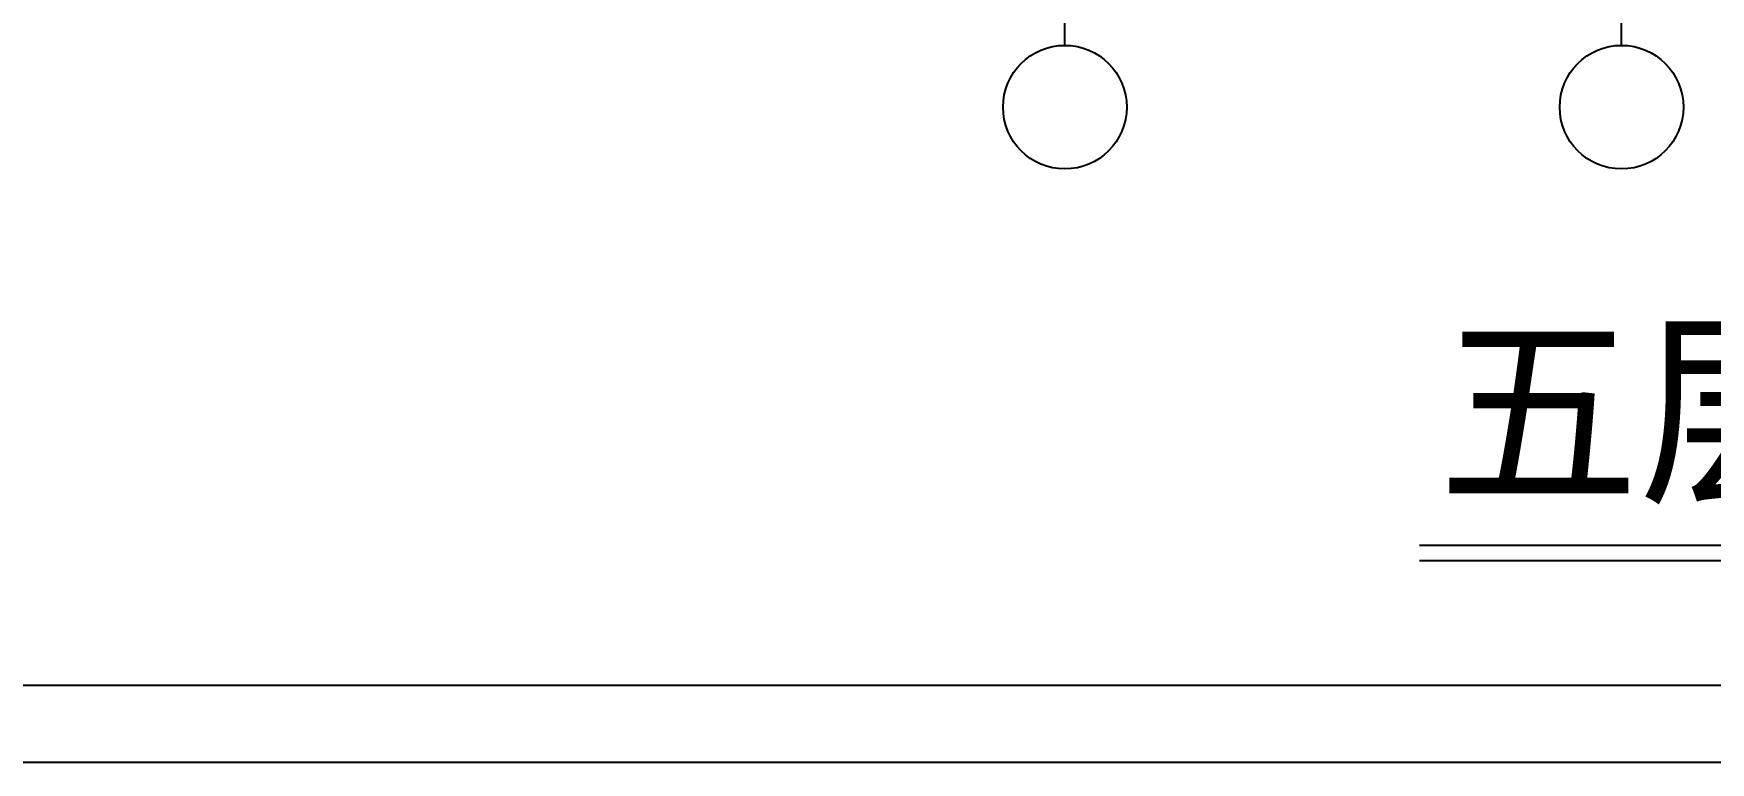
# Model space of a CAD drawing. Header units: metres. Extents: x 338339 to 1133840, y -479113 to 96125.
# Drawn here: x 388016 to 398861, y -218002 to -213285 of the extents above; entities that cross this region are included whole.
import ezdxf

# ---------------------------------------------------------------- set-up
doc = ezdxf.new("R2010")
doc.units = ezdxf.units.M
for name, color, linetype in [('AXIS', 3, 'Continuous'), ('PUB_TEXT', 7, 'Continuous'), ('PUB_TITLE', 4, 'Continuous')]:
    doc.layers.add(name, color=color, linetype=linetype)

# ---------------------------------------------------------------- blocks, each defined once
blk = doc.blocks.new('_AXISO')
blk.add_circle((0, 0), 0.5)

msp = doc.modelspace()

# ---------------------------------------------------------------- linework, layer by layer
msp.add_line((396979.41, -216695.77), (403522.57, -216695.77))
msp.add_lwpolyline([(396979.41, -216595.77), (403512.07, -216595.77)])
at = {"layer": 'AXIS'}
for p, q in [((394686.2, -213361.05), (394686.2, -209361.05)), ((398286.2, -213361.05), (398286.2, -209361.05))]:
    msp.add_line(p, q, dxfattribs=at)
at = {"layer": 'PUB_TITLE'}
for points in [[(383180.9, -218001.81), (383180.9, -188301.81), (425180.9, -188301.81), (425180.9, -218001.81)], [(385680.9, -217501.81), (424680.9, -217501.81), (424680.9, -188801.81), (385680.9, -188801.81)]]:
    msp.add_lwpolyline(points, close=True, dxfattribs=at)

# ---------------------------------------------------------------- block references
at = {"layer": 'AXIS', "xscale": 800, "yscale": 800, "zscale": 800}
for p in [(394686.2, -213761.05), (398286.2, -213761.05)]:
    msp.add_blockref('_AXISO', p, dxfattribs=at)

# ---------------------------------------------------------------- texts
at = {"layer": 'PUB_TEXT'}
msp.add_text('五层平面图', height=1000, dxfattribs=at).set_placement((397099.53, -216226.37))

doc.saveas('drawing.dxf')
